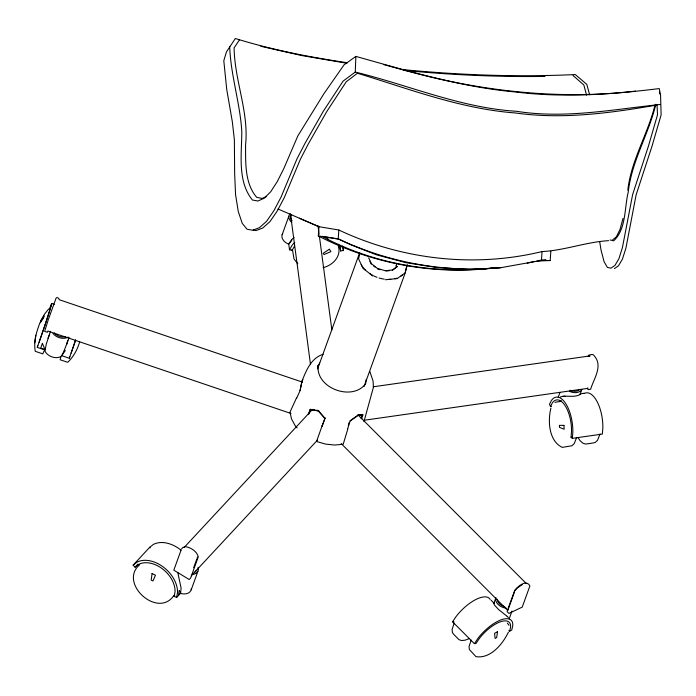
<?xml version="1.0" encoding="UTF-8"?>
<svg xmlns="http://www.w3.org/2000/svg" width="696" height="696" viewBox="0 0 696 696"><rect width="100%" height="100%" fill="white"/><g stroke="black" fill="none" stroke-linecap="round" stroke-linejoin="round"><path stroke-width="1.04" d="M180.977 550.118A27.614 19.227 42.9 0 0 153.372 544.437L149.675 547.334L133.136 565.117L135.059 567.188L138.547 564.43A24.786 17.252 42.9 0 1 162.22 568.675A24.786 17.252 42.9 0 1 175.061 591.583L174.2 596.298L176.645 597.472L180.569 593.262L181.099 588.12L177.784 572.495M69.174 337.612L64.328 350.236L65.259 350.706L61.117 356.422A9.866 6.795 19.9 0 1 44.935 350.932L46.275 344.12L50.486 331.279M496.848 267.525C435.966 275.807 372.812 264.097 318.298 235.935L318.977 226.687L277.956 208.965M495.63 267.647C438.628 274.485 379.242 265.367 327.833 239.398L327.981 237.397M500.772 267.655C445.179 273.05 388.646 262.697 338.212 238.841L338.856 230.011L318.977 226.687M327.833 239.398L322.352 236.379L339.03 239.259L349.897 244.392L376.336 254.788L406.081 262.714L437.619 267.647L469.374 269.422L499.78 267.882L541.427 260.4L542.071 251.56C564.56 250.464 586.102 241.973 608.678 240.659M536.694 261.096L550.162 260.53L550.841 251.282M584.214 393.536A27.614 12.25 81.9 0 1 602.849 427.979L602.336 434.078L572.321 438.358L572.834 432.26A27.614 12.25 81.9 0 0 565.465 403.184A27.614 12.25 81.9 0 0 551.484 400.365L549.483 404.254L550.492 406.525L551.502 406.377M572.321 438.358L571.033 437.21L571.529 431.459A24.786 10.997 81.9 0 0 564.917 405.368A24.786 10.997 81.9 0 0 552.372 402.836L550.492 406.525M614.446 268.604L618.474 265.802L622.459 259.06L625.939 248.028L636.127 194.845L652.013 146.151L661.122 114.884L660.556 94.891L659.251 88.583C611.593 94.473 563.351 97.962 515.501 91.976C460.917 87.113 408.404 71.053 355.874 56.411L355.256 72.053L343.067 81.145L323.283 111.29L304.918 143.515L296.983 158.871L281.045 197.116L273.911 210.688L266.603 221.311L259.364 227.714L252.683 230.237L247.028 229.219L242.278 223.407L238.276 211.558L235.561 194.654L234.656 173.687L234.369 139.713L232.316 121.661L226.739 89.462L223.799 60.726L226.452 51.904L235.335 38.498C271.884 49.842 309.555 57.15 347.365 62.744M44.144 350.758L42.821 353.881L35.27 351.315C33.443 341.571 36.453 331.905 39.916 322.883M35.8 335.263L34.8 342.876M627.818 190.112C631.142 160.228 647.959 133.971 655.014 104.957M176.645 597.472L177.524 592.479A27.614 19.227 42.9 0 0 163.221 566.953A27.614 19.227 42.9 0 0 136.842 562.22L133.136 565.117M359.945 253.031L358.579 258.886L363.06 268.378L372.856 276.007M396.755 263.332L396.059 266.307L396.285 265.681M406.751 265.829L404.933 273.65L364.043 386.593M407.317 264.611L405.22 272.849L397.199 278.591L385.358 279.749M508.889 630.445L509.629 631.185L511.751 629.976L512.735 625.747A27.614 11.284 -44.9 0 0 501.042 619.858A27.614 11.284 -44.9 0 0 477.787 638.554L474.376 643.661L452.565 621.815L455.976 616.7A27.614 11.284 -44.9 0 1 490.141 599.36M296.757 398.034L300.063 390.621L302.003 381.043C306.31 370.368 311.103 358.057 323.153 354.255M509.629 631.185L510.577 627.183A24.786 10.127 -44.9 0 0 500.076 621.902A24.786 10.127 -44.9 0 0 479.205 638.676L475.994 643.504L474.803 643.626M550.91 408.056C547.682 421.036 548.761 440.916 562.255 447.389L571.938 445.762L574.2 443.63L576.679 437.358M600.048 433.965L597.516 440.307L595.254 442.439L592.653 443.056L585.571 444.065L582.813 443.126L580.081 440.699L578.072 437.688M66.677 344.503L67.738 340.37M363.956 421.637L373.413 387.307L373.091 381.147L369.82 371.438M623.016 218.413L619.988 229.506L616.447 236.701L612.697 239.833M60.813 357.039L60.152 359.754L67.703 362.311C73.532 356.813 77.474 349.54 79.666 341.858M361.659 418.775L362.781 414.86L361.876 414.381M361.094 418.496L362.225 414.564L358.675 414.599M348.339 425.43L349.235 422.455M347.782 429.049L343.215 444.265L334.654 445.048L325.563 444.1L316.541 441.481L322.222 425.526M44.875 349.966L37.279 347.391L37.767 345.799M61.718 355.673L69.304 358.249L69.791 356.656M347.669 428.84L350.105 420.906L358.223 414.999L363.042 414.999L359.136 414.973M365.365 384.462L366.314 379.268M48.294 319.708L44.64 331.348L47.38 332.279L47.893 331.052L291.006 413.485M655.841 104.252C648.681 134.224 631.55 161.394 628.21 192.244C624.338 207.791 626.339 229.315 613.654 240.851L610.148 239.955M49.564 308.928L51.191 304.474A27.614 0.592 -71.3 0 1 48.868 313.304A27.614 0.592 -71.3 0 1 39.115 342.258M560.445 396.929C566.779 394.997 574.026 397.973 580.02 394.554L580.22 393.971M37.279 347.391L39.498 340.962A24.786 0.531 -71.3 0 0 48.25 314.975A24.786 0.531 -71.3 0 0 50.338 307.049M69.304 358.249L71.523 351.819A24.786 0.531 -71.3 0 0 75.586 340.022M48.537 318.968L56.089 298.097C57.011 296.644 59.508 298.627 59.151 299.68L302.421 382.121M282.141 234.709L288.84 216.212M181.125 549.979L173.817 570.163L189.216 579.516L190.634 577.993L198.29 556.835C196.811 551.154 190.974 547.691 185.501 546.621L182.891 547.482L181.595 548.883M193.662 567.718L196.846 558.932M197.203 557.948L197.534 557.026M191.217 589.817L197.908 571.312M317.611 368.923L359.58 252.97M558.227 397.259L559.984 392.396M495.961 597.551L493.908 603.223L494.317 604.894L498.614 609.565L506.627 615.917M588.198 356.187L588.555 355.212C590.573 354.847 593.166 353.472 594.393 356.013C603.197 366.183 593.705 378.798 590.634 389.255L588.059 389.63L587.807 389.134M580.02 394.554L581.682 389.969M507.88 610.183L514.605 591.617M509.185 618.84L512.004 611.062M308.798 414.059L310.729 409.196L310.059 409.474L318.316 411.005L324.928 418.479L325.11 417.896L322.091 426.17L324.988 418.287L318.464 410.858L311.303 409.57M308.328 414.224L310.277 409.387M47.989 338.169L49.686 334.245M296.47 397.999L290.006 412.067L291.502 418.94L295.2 425.726L297.149 427.883M62.048 355.212L64.328 350.236M471.183 640.102L469.052 646.497L469.348 649.498L475.96 656.641C490.436 658.99 502.721 644.139 508.411 632.168M454.227 623.042L452.113 629.41L452.4 632.525L453.87 634.517L459.012 639.668L461.561 640.529L465.006 640.198L469.121 638.684M319.673 363.06L317.62 366.975L318.237 365.235C315.036 388.003 352.541 401.94 365.739 383.574M294.06 237.484L291.659 239.676L291.676 240.52L288.753 244.009L289.527 249.812L292.137 250.351L294.495 246.149M289.527 249.812L292.042 245.366A27.614 18.862 -7.6 0 1 294.747 242.452M40.812 320.604L44.527 314.14L48.72 308.928M302.925 379.616L302.003 381.043L300.063 390.621M289.023 243.687L291.659 239.676M239.32 40.072L234.1 47.893C234.595 80.745 249.055 112.152 245.566 145.107C245.662 162.647 244.618 183.222 256.711 197.351L262.192 198.43L266.577 196.498M514.944 590.695L517.145 588.077L522.235 584.657M135.059 567.188L137.904 564.125M139.687 564.717C118.059 583.074 157.896 619.24 173.956 595.445M184.222 547.395L312.548 409.361M191.296 575.81L317.393 440.194M174.2 596.298L174.766 595.698M358.44 415.19L350.105 420.906M392.283 270.44L397.39 266.455L392.448 269.996L385.149 270.709L377.458 268.404L371.42 263.697L368.663 257.859M355.874 56.411L344.094 64.798L324.014 93.551L297.801 135.972L283.742 168.754L277.269 181.595L270.648 191.835L264.089 198.29L257.92 201.005L252.439 200.022C237.153 181.299 241.79 154.086 241.79 131.579C240.111 102.947 230.672 75.264 229.689 46.467M323.144 267.629C332.514 265.454 341.727 256.389 338.282 246.114M588.529 356.326L590.034 355.908L373.169 386.802M527.237 263.201L534.511 261.435M555.008 402.349L560.985 401.253M542.071 251.56C474.35 268.012 401.766 259.712 338.856 230.011M338.413 244.305A24.786 16.921 -7.6 0 1 339.752 246.715L340.649 250.96L343.441 250.49L342.998 247.15M580.342 393.832L584.266 393.231M364.156 420.254L587.998 388.342L587.763 387.881M571.033 437.21L571.529 437.14M386.036 271.048L389.16 270.744M452.565 621.815L453.853 621.693M635.5 91.115C558.001 100.241 479.231 90.985 404.28 70.235M660.591 104.435C612.732 109.42 564.743 119.016 516.519 111.282C460.622 107.906 409.022 85.173 355.256 72.053M539.8 260.417L546.021 260.104L539.713 260.382M562.594 396.372L565.056 396.128M544.985 76.421C497.875 77.073 450.73 74.951 403.845 70.34M541.427 260.4L550.162 260.53M401.34 69.452C459.099 75.098 517.276 77.273 575.27 74.55L586.78 84.347L589.625 94.743M318.298 235.935L338.212 238.841M346.747 63.24L301.481 55.497L260.8 46.284M312.739 409.535L314.749 409.866M316.758 410.205L318.768 410.544M253.24 230.045L256.058 230.55L262.714 228.036L269.926 221.659L277.199 211.071L284.316 197.551L300.341 159.349L308.276 144.002L326.624 111.786L346.26 81.754L357.422 73.245C409.448 88.992 460.796 108.933 515.51 112.978C562.82 119.669 610.366 113.056 657.041 105.026L657.52 114.762L648.498 145.925L632.62 194.593L622.398 247.68L618.944 258.677L614.968 265.394L610.957 268.186L607.382 267.394L604.111 261.757L601.013 250.021L599.682 241.582M383.783 64.597L403.262 69.974M288.753 244.009L287.483 243.652A9.866 6.795 19.9 0 1 282.707 233.525M377.293 268.847L380.181 269.709M52.313 303.665L54.366 304.361M180.569 593.262L181.786 593.749A9.866 6.795 19.9 0 0 191.391 588.494M299.358 218.248L318.794 226.635M373.526 265.907L375.031 267.081M297.836 263.801L294.008 258.982L292.459 249.699M572.973 75.455L583.831 84.99L586.58 95.134M506.932 616.195L508.393 617.526M526.437 583.674L357.909 414.79M507.784 610.462L341.171 443.535M507.323 623.059L509.011 625.278M491.037 600.135L493.76 602.997M149.675 547.334L150.179 547.883M369.88 261.226L371.264 264.141M342.467 246.001L343.441 250.49M340.214 247.698L340.649 250.96M317.994 225.748L319.133 234.343M319.421 236.492L331.861 329.913M290.432 213.715L310.451 364.078M292.024 249.525L292.137 250.351M659.451 91.82L659.591 93.977M402.601 274.798A24.551 16.904 19.9 0 1 400.879 276.129M396.807 278.122A24.551 16.904 19.9 0 1 394.954 278.678M390.787 279.34A24.551 16.904 19.9 0 1 388.585 279.427M384.288 279.131A24.551 16.904 19.9 0 1 379.076 277.991M377.006 277.304A24.551 16.904 19.9 0 1 374.056 276.068M373.134 275.616A24.551 16.904 19.9 0 1 369.55 273.502M365.548 270.265A24.551 16.904 19.9 0 1 361.146 264.602M291.746 222.459A9.866 6.795 19.9 0 1 289.701 214.185M292.094 220.832A8.039 5.533 19.9 0 1 291.32 215.012M198.082 567.292A9.866 6.795 19.9 0 1 193.566 574.348M196.35 570.268A8.039 5.533 19.9 0 1 194.314 572.451M559.871 401.766A24.786 10.997 81.9 0 1 561.037 400.426M581.821 389.586A9.866 6.795 19.9 0 1 569.441 391.352M579.194 389.951A8.039 5.533 19.9 0 1 570.085 390.256M506.305 608.156A9.866 6.795 19.9 0 1 495.639 598.882M504.73 606.616A8.039 5.533 19.9 0 1 497.405 599.273M75.664 339.97A27.614 0.592 -71.3 0 1 71.14 353.116M68.112 337.082A9.866 6.795 19.9 0 1 52.992 333.445M65.25 336.664A8.039 5.533 19.9 0 1 54.488 333.01M152.059 573.565L151.197 580.107L152.963 580.96L155.478 575.209L152.059 573.565M497.527 631.646L496.657 637.571L495.117 638.458L494.56 633.351L497.527 631.646M179.211 590.66L178.411 595.193L180.569 592.844L179.211 590.66M40.585 321.535L40.229 322.692L43.413 318.159L44.092 315.932L40.585 321.535M42.378 343.363L40.725 348.017L44.909 349.401L42.378 343.363M514.709 590.399L507.053 611.558L508.915 613.42L522.226 607.112L529.891 585.954C526.367 578.855 517.737 586.528 514.709 590.399M329.373 249.229L323.24 253.274L324.04 254.519L330.922 251.621L329.373 249.229M563.969 425.369L559.393 425.352L559.471 427.361L564.134 429.249L563.969 425.369M493.908 603.223L493.429 602.936L494.334 603.606L493.908 603.223"/></g></svg>
